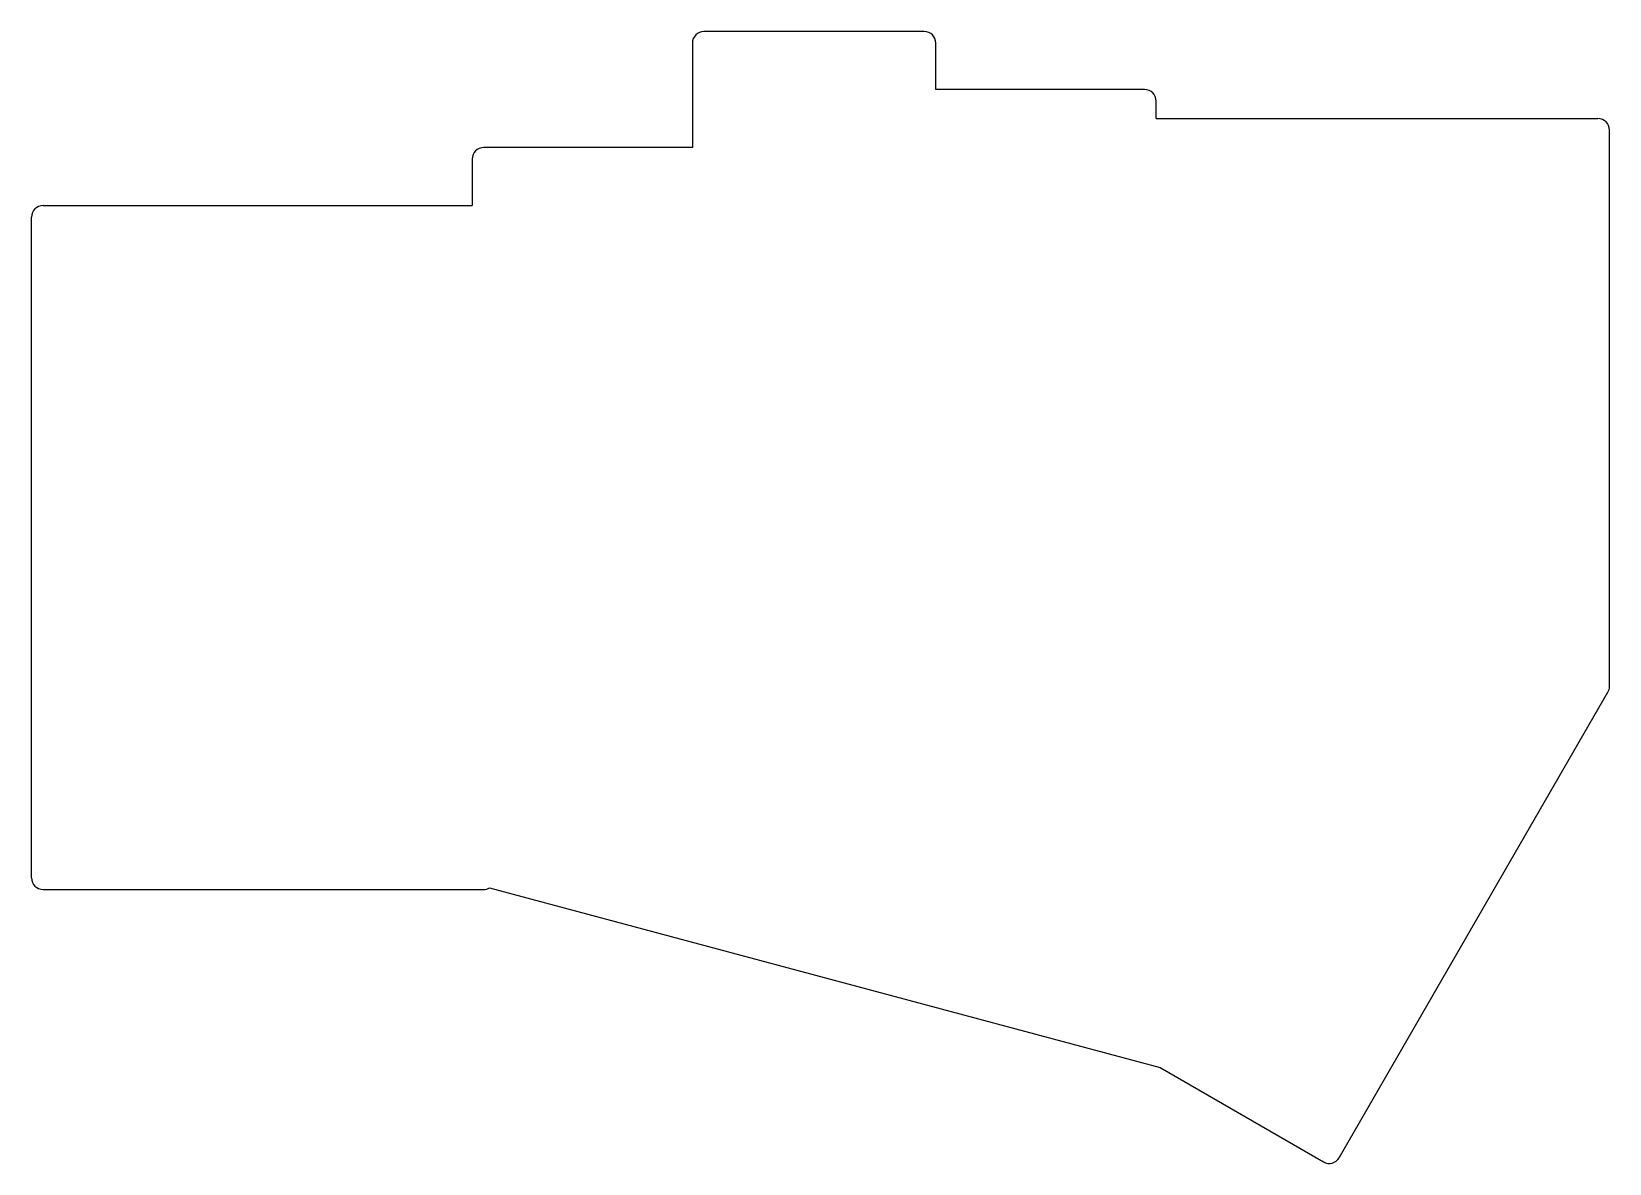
# Model space of a CAD drawing. Header units: millimetres. Extents: x 90 to 226, y -134 to -36.
import ezdxf

# ---------------------------------------------------------------- set-up
doc = ezdxf.new("R2010")
doc.units = ezdxf.units.MM

msp = doc.modelspace()

# ---------------------------------------------------------------- linework, layer by layer
for p, q in [((166.5, -36.5), (147.5, -36.5)), ((146.5, -37.5), (146.5, -46.5)), ((167.5, -41.5), (167.5, -37.5)), ((185.5, -41.5), (167.5, -41.5)), ((186.5, -44), (186.5, -42.5)), ((186.5, -44), (224.6, -44)), ((225.6, -92.99), (225.6, -45)), ((127.5, -47.5), (127.5, -51.5)), ((146.5, -46.5), (128.5, -46.5)), ((90.5, -51.5), (127.5, -51.5)), ((89.5, -109.5), (89.5, -52.5)), ((202.32, -133.58), (225.47, -93.49)), ((90.5, -110.5), (128.5, -110.5)), ((129, -110.36), (186.84, -125.86)), ((186.84, -125.86), (200.93, -133.99)), ((202.29, -133.63), (202.32, -133.58))]:
    msp.add_line(p, q)
for centre, start, end in [((147.5, -37.5), 90, 180), ((166.5, -37.5), 0, 90), ((185.5, -42.5), 0, 90), ((224.6, -45), 0, 90), ((128.5, -47.5), 90, 180), ((90.5, -52.5), 90, 180), ((224.6, -92.99), 330, 0), ((90.5, -109.5), 180, 270), ((128.5, -109.5), 270, 300.3099), ((201.43, -133.13), 240, 329.9999)]:
    msp.add_arc(centre, 1, start, end)

doc.saveas('drawing.dxf')
